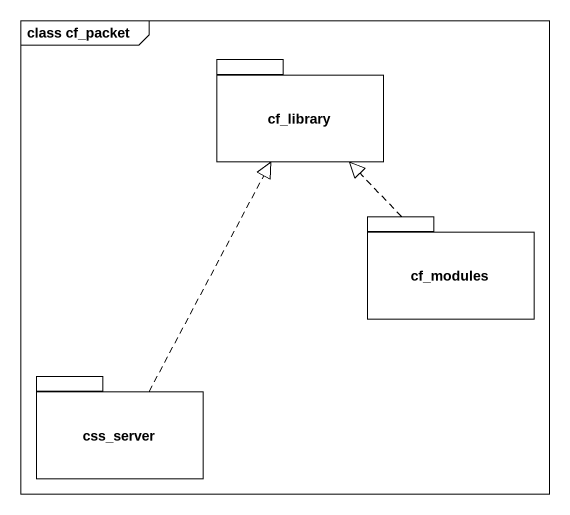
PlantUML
@startuml
mainframe class cf_packet
package cf_library {
}
package cf_modules {
}
package css_server {
}
cf_modules .up.|> cf_library
css_server .up.|> cf_library
@enduml
